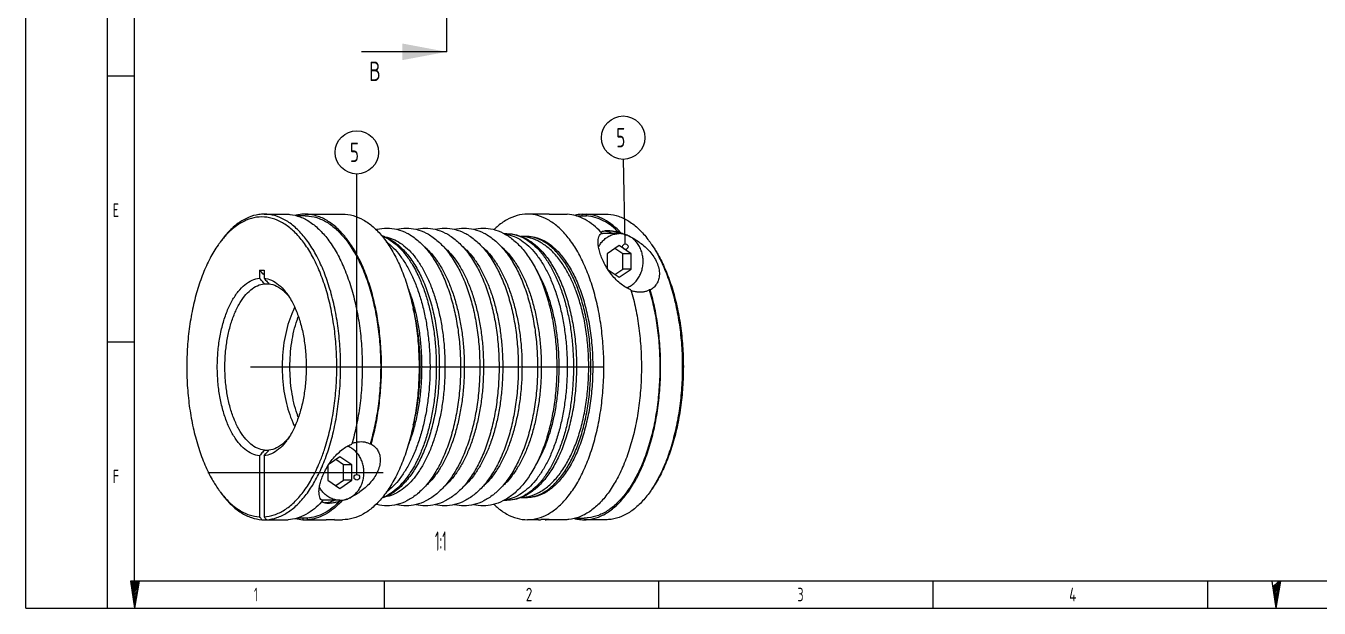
# Model space of a CAD drawing. Header units: millimetres. Extents: x -3388 to 4307, y 243 to 4457.
# Drawn here: x -3174.2 to -3057.9, y 572.1 to 624.5 of the extents above; entities that cross this region are included whole.
import ezdxf

# ---------------------------------------------------------------- set-up
doc = ezdxf.new("R2010")
doc.units = ezdxf.units.MM
doc.linetypes.add('CENTER', pattern=[50.8, 31.75, -6.35, 6.35, -6.35])
doc.layers.add('DEFAULT_1', color=7, linetype='CENTER')
doc.styles.get("Standard").update_dxf_attribs({"font": 'geniso.shx'})

msp = doc.modelspace()

# ---------------------------------------------------------------- linework, layer by layer
at = {"color": 7, "linetype": 'Continuous'}
for p, q in [((-3174.21132, 572.09698), (-3174.21132, 720.59698)), ((-3166.87823, 572.09756), (-3166.87823, 717.2928)), ((-3136.34365, 622.16555), (-3144.0188, 622.16555)), ((-3166.87823, 620.0071), (-3164.43386, 620.0071)), ((-3152.76996, 607.55321), (-3150.8214, 607.55321)), ((-3149.08935, 607.40321), (-3149.92032, 607.40321)), ((-3149.08935, 607.55321), (-3147.4006, 607.55321)), ((-3147.40158, 607.55307), (-3147.1506, 607.54412)), ((-3147.1506, 607.54412), (-3146.45778, 607.54412)), ((-3146.45778, 607.55321), (-3145.71185, 607.55321)), ((-3128.08823, 607.55321), (-3129.08416, 607.55321)), ((-3127.14541, 607.54412), (-3127.83823, 607.54412)), ((-3127.19541, 607.54739), (-3127.59541, 607.54739)), ((-3127.14541, 607.54739), (-3125.50666, 607.54739)), ((-3124.68173, 607.39733), (-3123.77461, 607.39733)), ((-3124.17461, 607.39733), (-3124.17461, 607.54739)), ((-3124.17461, 607.54739), (-3121.82606, 607.54739)), ((-3123.77461, 607.39733), (-3123.77461, 607.54739)), ((-3131.19335, 605.80321), (-3130.94612, 605.80321)), ((-3120.84064, 605.80321), (-3122.34064, 605.80321)), ((-3120.67397, 605.86495), (-3120.83318, 605.86495)), ((-3120.84064, 604.72821), (-3121.92317, 603.98741)), ((-3121.92317, 603.98741), (-3121.92317, 602.70873)), ((-3120.50811, 603.98741), (-3121.21564, 604.47159)), ((-3119.75811, 603.98741), (-3120.84064, 604.72821)), ((-3119.75811, 603.98741), (-3120.50811, 603.98741)), ((-3120.50811, 602.61901), (-3120.50811, 603.98741)), ((-3119.75811, 602.61901), (-3119.75811, 603.98741)), ((-3153.18646, 602.50189), (-3153.18646, 601.7932)), ((-3153.18646, 602.50189), (-3152.78646, 602.50189)), ((-3152.78646, 602.50189), (-3152.78646, 601.7932)), ((-3121.82079, 602.54895), (-3120.84064, 601.87821)), ((-3121.21564, 602.13483), (-3120.50811, 602.61901)), ((-3120.84064, 601.87821), (-3119.75811, 602.61901)), ((-3119.75811, 602.61901), (-3120.50811, 602.61901)), ((-3152.75345, 601.29254), (-3152.35345, 601.29254)), ((-3118.03906, 600.74147), (-3118.1261, 600.74147)), ((-3166.87823, 596.05233), (-3164.43386, 596.05233)), ((-3143.1538, 586.86495), (-3143.24084, 586.86495)), ((-3153.18646, 585.81322), (-3153.18646, 580.30914)), ((-3152.78646, 585.81322), (-3152.78646, 580.30914)), ((-3152.75345, 586.31388), (-3152.35345, 586.31388)), ((-3145.95538, 585.72821), (-3146.93141, 585.06028)), ((-3145.62284, 584.98741), (-3146.33038, 585.47159)), ((-3144.87284, 584.98741), (-3145.95538, 585.72821)), ((-3147.03791, 584.90163), (-3147.03791, 583.61901)), ((-3144.87284, 584.98741), (-3145.62284, 584.98741)), ((-3145.62284, 583.61901), (-3145.62284, 584.98741)), ((-3144.87284, 583.61901), (-3144.87284, 584.98741)), ((-3147.03791, 583.61901), (-3145.95538, 582.87821)), ((-3146.33038, 583.13483), (-3145.62284, 583.61901)), ((-3145.95538, 582.87821), (-3144.87284, 583.61901)), ((-3144.87284, 583.61901), (-3145.62284, 583.61901)), ((-3145.95538, 581.80321), (-3147.45538, 581.80321)), ((-3131.19451, 581.80321), (-3130.94612, 581.80321)), ((-3145.78871, 581.74147), (-3145.94791, 581.74147)), ((-3152.96996, 580.05903), (-3150.6214, 580.05903)), ((-3148.88935, 580.20909), (-3149.79647, 580.20909)), ((-3149.28935, 580.20909), (-3149.28935, 580.05903)), ((-3149.28935, 580.05903), (-3147.2006, 580.05903)), ((-3148.88935, 580.20909), (-3148.88935, 580.05903)), ((-3147.1506, 580.0623), (-3146.45778, 580.0623)), ((-3146.45778, 580.05321), (-3145.71185, 580.05321)), ((-3128.08823, 580.05321), (-3129.08416, 580.05321)), ((-3127.14541, 580.0623), (-3127.83823, 580.0623)), ((-3127.39639, 580.05335), (-3127.14541, 580.0623)), ((-3125.70666, 580.05321), (-3127.14541, 580.05321)), ((-3124.80554, 580.20321), (-3123.97461, 580.20321)), ((-3122.02606, 580.05321), (-3123.97461, 580.05321)), ((-3164.78513, 574.53156), (-3164.42409, 572.09698)), ((-3164.00938, 574.53156), (-3164.78513, 574.53156)), ((-3164.00938, 574.53156), (-3164.42409, 572.09698)), ((-3141.94571, 572.09756), (-3141.94571, 574.54192)), ((-3117.25763, 572.09756), (-3117.25763, 574.54192)), ((-3092.56955, 572.09756), (-3092.56955, 574.54192)), ((-3067.88147, 572.09756), (-3067.88147, 574.54192)), ((-3062.12181, 574.53156), (-3061.76078, 572.09698)), ((-3061.34607, 574.53156), (-3061.76078, 572.09698)), ((-3174.21132, 572.09756), (-2968.88471, 572.09756)), ((-3174.21132, 572.09698), (-2964.21132, 572.09698))]:
    msp.add_line(p, q, dxfattribs=at)
at = {"color": 2, "linetype": 'Continuous'}
for p, q in [((-3164.43386, 574.54192), (-3164.43386, 714.84844)), ((-3120.28485, 604.87832), (-3120.43115, 612.48994)), ((-3144.43144, 584.12326), (-3144.43148, 611.1688)), ((-3164.7011, 574.53202), (-3164.77438, 574.45873)), ((-3164.56289, 574.53202), (-3164.75648, 574.33843)), ((-3164.42456, 574.53202), (-3164.73857, 574.218)), ((-3164.28634, 574.5319), (-3164.72067, 574.09757)), ((-3164.14813, 574.5319), (-3164.70277, 573.97726)), ((-3164.00938, 574.53156), (-3164.68498, 573.85683)), ((-3164.03773, 574.366), (-3164.66708, 573.73653)), ((-3164.06613, 574.19914), (-3164.6493, 573.61598)), ((-3164.09454, 574.03264), (-3164.63139, 573.49567)), ((-3164.12295, 573.86602), (-3164.61361, 573.37524)), ((-3164.15111, 573.69941), (-3164.59571, 573.25493)), ((-3164.43386, 574.54192), (-2971.32908, 574.54192)), ((-3061.48481, 574.53202), (-3062.03959, 573.97726)), ((-3061.34607, 574.53156), (-3062.02179, 573.85683)), ((-3061.37443, 574.366), (-3062.0039, 573.73653)), ((-3061.40283, 574.19938), (-3061.9861, 573.6161)), ((-3061.43114, 574.03276), (-3061.96811, 573.49579)), ((-3061.45954, 573.86602), (-3061.95032, 573.37524)), ((-3061.48794, 573.69941), (-3061.93252, 573.25481)), ((-3164.17952, 573.53291), (-3164.5778, 573.13462)), ((-3164.20793, 573.36629), (-3164.56002, 573.0142)), ((-3164.23633, 573.19955), (-3164.54212, 572.89389)), ((-3164.26474, 573.03305), (-3164.52433, 572.77346)), ((-3164.29315, 572.86632), (-3164.50643, 572.65291)), ((-3164.32143, 572.6997), (-3164.48853, 572.5326)), ((-3164.34984, 572.5332), (-3164.47074, 572.41218)), ((-3061.51635, 573.53279), (-3061.91463, 573.13451)), ((-3061.54475, 573.36617), (-3061.89684, 573.01408)), ((-3061.57301, 573.19967), (-3061.87894, 572.89377)), ((-3061.60146, 573.03305), (-3061.86115, 572.77334)), ((-3061.62986, 572.86644), (-3061.84326, 572.65303)), ((-3061.65812, 572.69982), (-3061.82522, 572.53272)), ((-3061.68652, 572.5332), (-3061.80742, 572.4123)), ((-3164.37813, 572.36658), (-3164.45272, 572.29187)), ((-3164.40653, 572.19985), (-3164.43494, 572.17144)), ((-3061.71493, 572.36646), (-3061.78953, 572.29187)), ((-3061.74333, 572.19985), (-3061.77173, 572.17144))]:
    msp.add_line(p, q, dxfattribs=at)
for centre, radius in [((-3120.46863, 614.43987), 1.95029), ((-3144.43148, 613.11909), 1.95029), ((-3120.28005, 604.62836), 0.25), ((-3144.43144, 583.87326), 0.25)]:
    msp.add_circle(centre, radius, dxfattribs=at)
at = {"color": 7, "linetype": 'Continuous'}
for points, start_tangent, end_tangent in [([(-3152.76996, 607.55297), (-3153.2451, 607.52033), (-3154.18629, 607.25826), (-3155.10043, 606.73913), (-3155.97004, 605.97286), (-3156.73924, 605.03004)], (-1, 0), (-0.577284904, -0.816542797)), ([(-3152.56996, 580.05903), (-3151.62424, 580.24549), (-3150.70042, 580.69098), (-3149.81614, 581.387), (-3148.9883, 582.32024), (-3148.23271, 583.47287), (-3147.56381, 584.82287), (-3146.99438, 586.34444), (-3146.5353, 588.00851), (-3146.19533, 589.7833), (-3145.98098, 591.63488), (-3145.89634, 593.52789), (-3145.94302, 595.42615), (-3146.12013, 597.29341), (-3146.42429, 599.09398), (-3146.84968, 600.79347), (-3147.38819, 602.35941), (-3148.02951, 603.76188), (-3148.7614, 604.97408), (-3149.56988, 605.97286), (-3150.43949, 606.73913), (-3151.35363, 607.25826), (-3152.29482, 607.52033), (-3152.76996, 607.55297)], (0.998310297, 0.058108101), (-1, 0)), ([(-3150.82124, 607.55301), (-3150.464, 607.53462), (-3149.53295, 607.30958), (-3148.62588, 606.83322), (-3147.75966, 606.1144), (-3146.95041, 605.1665), (-3146.2132, 604.00715), (-3145.56173, 602.65793), (-3145.00814, 601.14394), (-3144.56271, 599.49336), (-3144.23375, 597.73689), (-3144.02737, 595.90723), (-3143.94741, 594.03842), (-3143.99535, 592.16535), (-3144.17029, 590.32276), (-3144.46898, 588.54494), (-3144.88585, 586.86495)], (0.999999938, 0.000351261), (-0.280501237, -0.959853664)), ([(-3149.08919, 607.55301), (-3149.67024, 607.50404), (-3149.97033, 607.43979)], (-0.999999938, -0.000352877), (-0.968101479, -0.250558428)), ([(-3145.52661, 605.56298), (-3146.02807, 606.11486), (-3146.89433, 606.83356), (-3147.80144, 607.30979), (-3148.73252, 607.53468), (-3149.08919, 607.55301)], (-0.636405874, 0.77135437), (-0.999999938, -0.000352877)), ([(-3149.08918, 607.40301), (-3148.74215, 607.38547), (-3147.81787, 607.16335), (-3146.91742, 606.69083), (-3146.05768, 605.97678), (-3145.61195, 605.49052)], (0.999999929, 0.000376515), (0.64326944, -0.765639881)), ([(-3146.77442, 607.55255), (-3146.70778, 607.55321)], (0.99980366, 0.019815177), (1, 0)), ([(-3146.70778, 607.55321), (-3146.58276, 607.55094), (-3146.45778, 607.54412)], (1, 0), (0.997362343, -0.072583448)), ([(-3145.71185, 607.55321), (-3144.77573, 607.42515), (-3143.85705, 607.04335), (-3142.97292, 606.41493), (-3142.1398, 605.55159), (-3141.37322, 604.4694), (-3140.68746, 603.18854), (-3140.09528, 601.73284), (-3139.60773, 600.12943), (-3139.23387, 598.40818), (-3138.98069, 596.60114), (-3138.85289, 594.74197), (-3138.85286, 592.86531), (-3138.9806, 591.00612), (-3139.23373, 589.19903), (-3139.60754, 587.47769), (-3140.09507, 585.87418), (-3140.68723, 584.41838), (-3141.37299, 583.13739), (-3142.13959, 582.05509), (-3142.97274, 581.19165), (-3143.85692, 580.56314), (-3144.77566, 580.18129), (-3145.71185, 580.05321)], (1, 0), (-1, 0)), ([(-3129.08416, 607.55321), (-3130.02031, 607.42514), (-3130.93902, 607.04332), (-3131.82317, 606.41486), (-3132.08765, 606.17175)], (-1, 0), (-0.717412078, -0.696649058)), ([(-3129.08416, 580.05321), (-3128.14805, 580.18127), (-3127.22937, 580.56307), (-3126.34523, 581.19149), (-3125.51212, 582.05483), (-3124.74554, 583.13701), (-3124.05977, 584.41788), (-3123.46759, 585.87358), (-3122.98004, 587.47699), (-3122.60619, 589.19824), (-3122.353, 591.00528), (-3122.22521, 592.86445), (-3122.22518, 594.7411), (-3122.35292, 596.6003), (-3122.60605, 598.40739), (-3122.97986, 600.12873), (-3123.46738, 601.73224), (-3124.05954, 603.18804), (-3124.7453, 604.46903), (-3125.5119, 605.55133), (-3126.34505, 606.41477), (-3127.22923, 607.04328), (-3128.14797, 607.42513), (-3129.08416, 607.55321)], (1, 0), (-1, 0)), ([(-3127.83823, 607.54412), (-3127.96321, 607.55094), (-3128.08823, 607.55321)], (-0.997362343, 0.072583448), (-1, 0)), ([(-3127.59541, 607.54739), (-3127.61229, 607.54637)], (-0.998310297, -0.0581081), (-0.998006153, -0.063116709)), ([(-3127.14541, 607.54412), (-3127.17041, 607.54584), (-3127.19541, 607.54739)], (-0.997362343, 0.072583448), (-0.998310297, 0.058108101)), ([(-3122.48456, 605.9496), (-3123.13848, 606.55782), (-3123.90682, 607.07365), (-3124.70045, 607.40514), (-3125.50666, 607.54739)], (-0.685802497, 0.727787699), (-0.998310297, 0.058108101)), ([(-3124.17461, 607.54739), (-3124.8429, 607.44304)], (-0.998310297, -0.058108101), (-0.969197521, -0.246284724)), ([(-3120.67397, 605.86495), (-3121.40643, 606.55782), (-3122.17477, 607.07365), (-3122.9684, 607.40514), (-3123.77461, 607.54739)], (-0.674489349, 0.738284578), (-0.998310297, 0.058108101)), ([(-3120.83318, 605.86495), (-3121.53102, 606.49476), (-3122.25997, 606.96376), (-3123.01116, 607.26601), (-3123.77461, 607.39733)], (-0.692490685, 0.721426817), (-0.998272883, 0.05874735)), ([(-3121.82606, 607.54739), (-3120.88034, 607.36093), (-3119.95652, 606.91544), (-3119.07224, 606.21942), (-3118.2444, 605.28618), (-3118.05675, 605.03005)], (0.998310297, -0.058108101), (0.57746077, -0.816418434)), ([(-3153.45287, 607.27094), (-3154.37678, 607.01374), (-3155.27414, 606.50424), (-3156.12782, 605.75217), (-3156.73704, 605.02748)], (-0.990574244, -0.136976883), (-0.598940304, -0.800793677)), ([(-3147.49016, 585.9665), (-3147.31457, 586.48416), (-3146.86421, 588.11796), (-3146.53078, 589.86033), (-3146.32063, 591.67801), (-3146.23778, 593.53629), (-3146.28383, 595.3997), (-3146.45789, 597.23264), (-3146.75665, 599.00011), (-3147.17442, 600.66836), (-3147.70319, 602.20548), (-3148.33287, 603.58208), (-3149.05142, 604.77188), (-3149.84511, 605.75217), (-3150.69879, 606.50424), (-3151.59615, 607.01374), (-3152.52006, 607.27094), (-3153.45287, 607.27094)], (0.3357185, 0.941962361), (-0.990574244, -0.136976883)), ([(-3142.72628, 606.16713), (-3142.62103, 606.19447), (-3141.72813, 606.30321)], (0.964270289, 0.264920385), (1, 0)), ([(-3141.72813, 606.30321), (-3140.83337, 606.19401), (-3139.93702, 605.85765), (-3139.52099, 605.61798)], (1, 0), (0.84065211, -0.541575507)), ([(-3140.86372, 606.20056), (-3139.99608, 606.30321)], (0.972919798, 0.231142956), (1, 0)), ([(-3139.99608, 606.30321), (-3139.10132, 606.19401), (-3138.20497, 605.85765), (-3137.78894, 605.61798)], (1, 0), (0.84065211, -0.541575507)), ([(-3139.13167, 606.20056), (-3138.26403, 606.30321)], (0.972919798, 0.231142956), (1, 0)), ([(-3138.26403, 606.30321), (-3137.36927, 606.19401), (-3136.47292, 605.85765), (-3136.05689, 605.61798)], (1, 0), (0.84065211, -0.541575507)), ([(-3137.39962, 606.20056), (-3136.53198, 606.30321)], (0.972919798, 0.231142956), (1, 0)), ([(-3136.53198, 606.30321), (-3135.63721, 606.19401), (-3134.74087, 605.85765), (-3134.32484, 605.61798)], (1, 0), (0.84065211, -0.541575507)), ([(-3135.66757, 606.20056), (-3134.79993, 606.30321)], (0.972919798, 0.231142956), (1, 0)), ([(-3134.79993, 606.30321), (-3133.90516, 606.19401), (-3133.00881, 605.85765), (-3132.59279, 605.61798)], (1, 0), (0.84065211, -0.541575507)), ([(-3133.93552, 606.20056), (-3133.06788, 606.30321)], (0.972919798, 0.231142956), (1, 0)), ([(-3133.06788, 606.30321), (-3132.17311, 606.19401), (-3131.27676, 605.85765), (-3130.40646, 605.28965), (-3129.58469, 604.49444), (-3128.83234, 603.48716), (-3128.16872, 602.29642), (-3127.60598, 600.95475), (-3127.14902, 599.48683), (-3126.80279, 597.92025), (-3126.57105, 596.28352), (-3126.45611, 594.60384), (-3126.4593, 592.91132), (-3126.58045, 591.23448), (-3126.81786, 589.60346), (-3127.16883, 588.04527), (-3127.62926, 586.58786), (-3128.19359, 585.25884), (-3128.85645, 584.08198), (-3129.60535, 583.08843), (-3130.42099, 582.30512), (-3131.28437, 581.7449), (-3132.17499, 581.41195), (-3133.06788, 581.30321)], (1, 0), (-1, 0)), ([(-3145.61195, 605.49052), (-3145.25475, 605.03457), (-3144.5237, 603.88186), (-3143.87821, 602.54026), (-3143.33039, 601.03491), (-3142.89051, 599.39403), (-3142.5668, 597.64836), (-3142.36533, 595.83063), (-3142.28989, 593.9749), (-3142.34188, 592.11604), (-3142.52031, 590.28881), (-3142.82185, 588.52744), (-3143.24084, 586.86495)], (0.64326944, -0.765639881), (-0.284340315, -0.958723414)), ([(-3143.1538, 586.86495), (-3142.73689, 588.54511), (-3142.4382, 590.32311), (-3142.26327, 592.16588), (-3142.21536, 594.03911), (-3142.29537, 595.90796), (-3142.50181, 597.73764), (-3142.83083, 599.4941), (-3143.27632, 601.14467), (-3143.82997, 602.65862), (-3144.4815, 604.00778), (-3145.21877, 605.16705), (-3145.52661, 605.56298)], (0.280501237, 0.959853664), (-0.636405874, 0.77135437)), ([(-3142.18214, 605.62261), (-3141.51335, 605.33046), (-3140.6601, 604.73318), (-3139.85945, 603.90127), (-3139.1346, 602.85605), (-3138.5026, 601.6271), (-3137.97397, 600.24446), (-3137.55584, 598.73739), (-3137.2535, 597.13463), (-3137.07141, 595.46856), (-3137.012, 593.77085), (-3137.07606, 592.07426), (-3137.2625, 590.41159), (-3137.5686, 588.81426), (-3137.98955, 587.31462), (-3138.51968, 585.94099), (-3139.1516, 584.72194), (-3139.87426, 583.68698), (-3140.67078, 582.86405), (-3141.51906, 582.27284), (-3142.18227, 581.98376)], (0.949534287, -0.313663256), (-0.949546663, -0.313625789)), ([(-3142.15027, 605.58586), (-3141.90329, 605.47975), (-3141.23486, 605.07952), (-3140.59419, 604.5268), (-3139.98993, 603.82906), (-3139.43025, 602.99574), (-3139.08813, 602.37522)], (0.932944367, -0.360020567), (0.454556067, -0.890718127)), ([(-3141.93737, 605.52006), (-3141.69561, 605.47376), (-3141.02279, 605.23649), (-3140.36829, 604.8446), (-3139.74096, 604.30339), (-3139.14929, 603.62019), (-3138.60128, 602.80423), (-3138.10433, 601.86655), (-3137.66518, 600.81982), (-3137.28975, 599.67821), (-3136.98313, 598.45715), (-3136.74947, 597.17315), (-3136.59191, 595.84358), (-3136.51259, 594.48641), (-3136.51259, 593.12001), (-3136.59191, 591.76284), (-3136.74947, 590.43327), (-3136.98313, 589.14927), (-3137.28975, 587.92821), (-3137.66518, 586.7866), (-3138.10433, 585.73987), (-3138.60128, 584.80219), (-3139.14929, 583.98623), (-3139.74096, 583.30303), (-3140.36829, 582.76182), (-3141.02279, 582.36993), (-3141.69561, 582.13266), (-3141.93621, 582.08653)], (0.988928489, -0.148392871), (-0.988871338, -0.148773239)), ([(-3141.81023, 605.08856), (-3141.79778, 605.07952), (-3141.1571, 604.5268), (-3140.55284, 603.82906), (-3139.99317, 602.99574), (-3139.48566, 602.03811), (-3139.03716, 600.96911), (-3138.65374, 599.80321), (-3138.3406, 598.55617), (-3138.10196, 597.24485), (-3137.94105, 595.88699), (-3137.86005, 594.50095), (-3137.86005, 593.10547), (-3137.94105, 591.71943), (-3138.10196, 590.36157), (-3138.3406, 589.05025), (-3138.65374, 587.80321), (-3139.03716, 586.63731), (-3139.48566, 585.56831), (-3139.99317, 584.61068), (-3140.55284, 583.77736), (-3141.1571, 583.07962), (-3141.79778, 582.5269), (-3141.81023, 582.51786)], (0.810456123, -0.585799345), (-0.810455649, -0.585800001)), ([(-3139.52099, 605.61798), (-3139.06671, 605.28965), (-3138.24495, 604.49444), (-3137.4926, 603.48716), (-3137.13121, 602.88116)], (0.84065211, -0.541575507), (0.483863956, -0.875143229)), ([(-3137.78894, 605.61798), (-3137.33466, 605.28965), (-3136.5129, 604.49444), (-3135.76055, 603.48716), (-3135.39916, 602.88116)], (0.84065211, -0.541575507), (0.483863956, -0.875143229)), ([(-3136.05689, 605.61798), (-3135.60261, 605.28965), (-3134.78085, 604.49444), (-3134.02849, 603.48716), (-3133.66711, 602.88116)], (0.84065211, -0.541575507), (0.483863956, -0.875143229)), ([(-3134.32484, 605.61798), (-3133.87056, 605.28965), (-3133.0488, 604.49444), (-3132.29644, 603.48716), (-3131.93506, 602.88116)], (0.84065211, -0.541575507), (0.483863956, -0.875143229)), ([(-3132.59279, 605.61798), (-3132.13851, 605.28965), (-3132.03421, 605.20379)], (0.84065211, -0.541575507), (0.764607653, -0.644496033)), ([(-3132.03421, 605.20379), (-3131.31675, 604.49444), (-3130.56439, 603.48716), (-3129.90077, 602.29642), (-3129.33803, 600.95475), (-3128.88107, 599.48683), (-3128.53484, 597.92025), (-3128.3031, 596.28352), (-3128.18816, 594.60384), (-3128.19135, 592.91132), (-3128.3125, 591.23448), (-3128.54991, 589.60346), (-3128.90088, 588.04527), (-3129.36131, 586.58786), (-3129.92564, 585.25884), (-3130.5885, 584.08198), (-3131.3374, 583.08843), (-3132.03403, 582.40278)], (0.764607653, -0.644496033), (-0.764576208, -0.644533337)), ([(-3131.12222, 605.77813), (-3130.95129, 605.75119)], (0.991761731, -0.128096328), (0.98309682, -0.183086435)), ([(-3130.95129, 605.75119), (-3130.81248, 605.72207), (-3130.12534, 605.47975), (-3129.45691, 605.07952), (-3128.81624, 604.5268), (-3128.21198, 603.82906), (-3127.65231, 602.99574), (-3127.14479, 602.03811), (-3126.6963, 600.96911), (-3126.31288, 599.80321), (-3125.99974, 598.55617), (-3125.7611, 597.24485), (-3125.60019, 595.88699), (-3125.51919, 594.50095), (-3125.51919, 593.10547), (-3125.60019, 591.71943), (-3125.7611, 590.36157), (-3125.99974, 589.05025), (-3126.31288, 587.80321), (-3126.6963, 586.63731), (-3127.14479, 585.56831), (-3127.65231, 584.61068), (-3128.21198, 583.77736), (-3128.81624, 583.07962), (-3129.45691, 582.5269), (-3130.12534, 582.12667), (-3130.81248, 581.88435), (-3130.95129, 581.85523)], (0.98309682, -0.183086436), (-0.98309682, -0.183086436)), ([(-3130.94612, 605.80321), (-3130.05781, 605.68686), (-3129.17249, 605.33046), (-3128.31924, 604.73318), (-3127.51859, 603.90127), (-3126.79373, 602.85605), (-3126.16174, 601.6271), (-3125.63311, 600.24446), (-3125.21498, 598.73739), (-3124.91264, 597.13463), (-3124.73055, 595.46856), (-3124.67114, 593.77085), (-3124.7352, 592.07426), (-3124.92164, 590.41159), (-3125.22774, 588.81426), (-3125.64869, 587.31462), (-3126.17882, 585.94099), (-3126.81074, 584.72194), (-3127.5334, 583.68698), (-3128.32992, 582.86405), (-3129.1782, 582.27284), (-3130.05928, 581.91917), (-3130.94612, 581.80321)], (1, 0), (-1, 0)), ([(-3130.94612, 605.80321), (-3130.24956, 605.72207), (-3129.56242, 605.47975), (-3128.894, 605.07952), (-3128.25332, 604.5268), (-3127.64906, 603.82906), (-3127.08939, 602.99574), (-3126.58188, 602.03811), (-3126.13338, 600.96911), (-3125.74997, 599.80321), (-3125.43682, 598.55617), (-3125.19818, 597.24485), (-3125.03727, 595.88699), (-3124.95627, 594.50095), (-3124.95627, 593.10547), (-3125.03727, 591.71943), (-3125.19818, 590.36157), (-3125.43682, 589.05025), (-3125.74997, 587.80321), (-3126.13338, 586.63731), (-3126.58188, 585.56831), (-3127.08939, 584.61068), (-3127.64906, 583.77736), (-3128.25332, 583.07962), (-3128.894, 582.5269), (-3129.56242, 582.12667), (-3130.24956, 581.88435), (-3130.94612, 581.80321)], (1, 0), (-1, 0)), ([(-3129.26075, 605.50828), (-3129.66007, 605.54946)], (-0.98738838, 0.158316728), (-0.99893483, 0.04614332)), ([(-3129.25737, 605.55321), (-3129.53486, 605.5399)], (-1, 0), (-0.995484965, -0.094919358)), ([(-3125.35316, 602.09835), (-3125.87171, 602.98223), (-3126.56881, 603.89501), (-3127.33385, 604.62178), (-3128.15826, 605.14925), (-3129.01806, 605.46077), (-3129.26075, 605.50828)], (-0.46304363, 0.886335488), (-0.98738838, 0.158316728)), ([(-3129.0865, 605.54814), (-3129.25737, 605.55321)], (-0.998259213, 0.058979177), (-1, 0)), ([(-3129.0865, 582.05828), (-3128.42127, 582.17281), (-3127.60219, 582.52917), (-3126.81681, 583.11503), (-3126.0811, 583.91848), (-3125.41006, 584.92315), (-3124.81734, 586.1086), (-3124.315, 587.45068), (-3123.91328, 588.92208), (-3123.62035, 590.49285), (-3123.44217, 592.13101), (-3123.38237, 593.80321), (-3123.44217, 595.47541), (-3123.62035, 597.11357), (-3123.91328, 598.68434), (-3124.315, 600.15574), (-3124.81734, 601.49782), (-3125.41006, 602.68327), (-3126.0811, 603.68794), (-3126.81681, 604.49139), (-3127.60219, 605.07725), (-3128.42127, 605.43361), (-3129.0865, 605.54814)], (0.998259213, 0.058979177), (-0.998259213, 0.058979177)), ([(-3129.08416, 605.55321), (-3128.20854, 605.42197), (-3127.35248, 605.03119), (-3126.5351, 604.38959), (-3125.77466, 603.51151), (-3125.08815, 602.41657), (-3124.4909, 601.12921), (-3123.99626, 599.67821), (-3123.61528, 598.09597), (-3123.35646, 596.41783), (-3123.22559, 594.68129), (-3123.22559, 592.92513), (-3123.35646, 591.18859), (-3123.61528, 589.51045), (-3123.99626, 587.92821), (-3124.4909, 586.4772), (-3125.08815, 585.18985), (-3125.77466, 584.0949), (-3126.5351, 583.21683), (-3127.35248, 582.57523), (-3128.20854, 582.18445), (-3129.08416, 582.05321)], (1, 0), (-1, 0)), ([(-3121.88517, 602.64072), (-3122.17977, 603.15702), (-3122.41147, 603.66693), (-3122.57836, 604.1491), (-3122.68113, 604.58527), (-3122.72321, 604.96233), (-3122.71082, 605.27329), (-3122.65156, 605.52146), (-3122.55015, 605.71593), (-3122.40602, 605.86495)], (-0.535739269, 0.844383465), (0.793739681, 0.608257608)), ([(-3122.68729, 604.60827), (-3122.49917, 604.91018), (-3122.23232, 605.21832), (-3121.92317, 605.46827), (-3121.58113, 605.65244), (-3121.2166, 605.76523), (-3120.84064, 605.80321)], (0.468333066, 0.883552001), (1, 0)), ([(-3122.40602, 605.86495), (-3122.48456, 605.9496)], (-0.674489349, 0.738284578), (-0.685802497, 0.727787699)), ([(-3122.47994, 605.79801), (-3122.34064, 605.80321)], (0.997230051, 0.074378925), (1, 0)), ([(-3122.42996, 605.94933), (-3122.45165, 605.93841)], (-0.900080027, -0.43572462), (-0.886110319, -0.463474382)), ([(-3121.88693, 606.05321), (-3122.08311, 606.04281), (-3122.26845, 606.00857), (-3122.42996, 605.94933)], (-1, 0), (-0.900080027, -0.43572462)), ([(-3122.14993, 606.04433), (-3121.89239, 606.00405)], (0.995703947, -0.09259401), (0.976450917, -0.215739674)), ([(-3121.89239, 606.00405), (-3121.84548, 605.99312), (-3121.37197, 605.81546), (-3121.35248, 605.80532)], (0.976450917, -0.215739674), (0.884795319, -0.465979874)), ([(-3120.83318, 605.86495), (-3120.98532, 605.91028), (-3121.13843, 605.95062), (-3121.29214, 605.98542), (-3121.44584, 606.01399), (-3121.59785, 606.03539), (-3121.74586, 606.0487), (-3121.88693, 606.05321)], (-0.953902, 0.300118267), (-1, 0)), ([(-3120.16297, 600.92883), (-3120.10014, 600.95398), (-3119.75811, 601.13815), (-3119.44896, 601.3881), (-3119.1821, 601.69624), (-3118.96564, 602.05321), (-3118.80615, 602.44816), (-3118.70847, 602.86909), (-3118.67558, 603.30321), (-3118.70847, 603.73733), (-3118.80615, 604.15826), (-3118.96564, 604.55321), (-3119.1821, 604.91018), (-3119.44896, 605.21832), (-3119.75811, 605.46827), (-3120.10014, 605.65244), (-3120.46468, 605.76523), (-3120.84064, 605.80321)], (0.93463272, 0.355614507), (-1, 0)), ([(-3120.67397, 605.86495), (-3120.27056, 605.71837), (-3120.17641, 605.67913)], (0.952625087, -0.304147075), (0.919733247, -0.392543952)), ([(-3119.97244, 605.5876), (-3119.85542, 605.53099), (-3119.41625, 605.2906), (-3118.96079, 604.98893), (-3118.50658, 604.62101), (-3118.08337, 604.19229), (-3117.72045, 603.7142), (-3117.44373, 603.20462), (-3117.2685, 602.67007), (-3117.2154, 602.14108), (-3117.28836, 601.66175), (-3117.46652, 601.26614), (-3117.72423, 600.95958), (-3118.03906, 600.74147)], (0.904716165, -0.42601486), (-0.887532339, -0.460745425)), ([(-3156.88369, 604.82577), (-3156.92151, 604.77188), (-3157.64006, 603.58208), (-3158.26974, 602.20548), (-3158.79851, 600.66836), (-3159.21628, 599.00011), (-3159.51504, 597.23264), (-3159.6891, 595.3997), (-3159.73515, 593.53629), (-3159.6523, 591.67801), (-3159.44215, 589.86033), (-3159.10872, 588.11796), (-3158.65836, 586.48416), (-3158.09968, 584.99015), (-3157.44335, 583.66443), (-3156.88339, 582.78019)], (-0.577270279, -0.816553137), (0.577492452, -0.816396024)), ([(-3156.73704, 605.02748), (-3156.88369, 604.82577)], (-0.598940304, -0.800793677), (-0.577270279, -0.816553137)), ([(-3138.35438, 604.62285), (-3138.00891, 604.30339), (-3137.41724, 603.62019), (-3136.86923, 602.80423), (-3136.37228, 601.86655), (-3135.93313, 600.81982), (-3135.5577, 599.67821), (-3135.25108, 598.45715), (-3135.01741, 597.17315), (-3134.85986, 595.84358), (-3134.78054, 594.48641), (-3134.78054, 593.12001), (-3134.85986, 591.76284), (-3135.01741, 590.43327), (-3135.25108, 589.14927), (-3135.5577, 587.92821), (-3135.93313, 586.7866), (-3136.37228, 585.73987), (-3136.86923, 584.80219), (-3137.41724, 583.98623), (-3138.00891, 583.30303), (-3138.32518, 583.0085)], (0.763047003, -0.646342998), (-0.758233402, -0.651983212)), ([(-3136.62233, 604.62285), (-3136.27686, 604.30339), (-3135.68519, 603.62019), (-3135.13717, 602.80423), (-3134.64023, 601.86655), (-3134.20108, 600.81982), (-3133.82565, 599.67821), (-3133.51903, 598.45715), (-3133.28536, 597.17315), (-3133.12781, 595.84358), (-3133.04849, 594.48641), (-3133.04849, 593.12001), (-3133.12781, 591.76284), (-3133.28536, 590.43327), (-3133.51903, 589.14927), (-3133.82565, 587.92821), (-3134.20108, 586.7866), (-3134.64023, 585.73987), (-3135.13717, 584.80219), (-3135.68519, 583.98623), (-3136.27686, 583.30303), (-3136.59313, 583.0085)], (0.763047003, -0.646342998), (-0.758233402, -0.651983212)), ([(-3134.89028, 604.62285), (-3134.54481, 604.30339), (-3133.95314, 603.62019), (-3133.40512, 602.80423), (-3132.90818, 601.86655), (-3132.46903, 600.81982), (-3132.0936, 599.67821), (-3131.78698, 598.45715), (-3131.55331, 597.17315), (-3131.39576, 595.84358), (-3131.31644, 594.48641), (-3131.31644, 593.12001), (-3131.39576, 591.76284), (-3131.55331, 590.43327), (-3131.78698, 589.14927), (-3132.0936, 587.92821), (-3132.46903, 586.7866), (-3132.90818, 585.73987), (-3133.40512, 584.80219), (-3133.95314, 583.98623), (-3134.54481, 583.30303), (-3134.86108, 583.0085)], (0.763047003, -0.646342998), (-0.758233402, -0.651983212)), ([(-3133.15823, 604.62285), (-3132.81276, 604.30339), (-3132.22109, 603.62019), (-3131.67307, 602.80423), (-3131.17613, 601.86655), (-3130.73698, 600.81982), (-3130.36155, 599.67821), (-3130.05493, 598.45715), (-3129.82126, 597.17315), (-3129.66371, 595.84358), (-3129.58439, 594.48641), (-3129.58439, 593.12001), (-3129.66371, 591.76284), (-3129.82126, 590.43327), (-3130.05493, 589.14927), (-3130.36155, 587.92821), (-3130.73698, 586.7866), (-3131.17613, 585.73987), (-3131.67307, 584.80219), (-3132.22109, 583.98623), (-3132.81276, 583.30303), (-3133.12903, 583.0085)], (0.763047003, -0.646342998), (-0.758233402, -0.651983212)), ([(-3131.42618, 604.62285), (-3131.0807, 604.30339), (-3130.48903, 603.62019), (-3129.94102, 602.80423), (-3129.44408, 601.86655), (-3129.00493, 600.81982), (-3128.6295, 599.67821), (-3128.32288, 598.45715), (-3128.08921, 597.17315), (-3127.93165, 595.84358), (-3127.85234, 594.48641), (-3127.85234, 593.12001), (-3127.93165, 591.76284), (-3128.08921, 590.43327), (-3128.32288, 589.14927), (-3128.6295, 587.92821), (-3129.00493, 586.7866), (-3129.44408, 585.73987), (-3129.94102, 584.80219), (-3130.48903, 583.98623), (-3131.0807, 583.30303), (-3131.39698, 583.0085)], (0.763047003, -0.646342998), (-0.758233402, -0.651983212)), ([(-3118.05675, 605.03005), (-3117.9154, 604.82476)], (0.57746077, -0.816418434), (0.556844366, -0.83061685)), ([(-3117.9154, 604.82476), (-3117.48881, 604.13355), (-3116.81991, 602.78355), (-3116.25048, 601.26198), (-3115.7914, 599.59791), (-3115.45143, 597.82312), (-3115.23708, 595.97154), (-3115.15244, 594.07853), (-3115.19911, 592.18026), (-3115.37623, 590.31301), (-3115.68039, 588.51243), (-3116.10578, 586.81294), (-3116.64428, 585.24701), (-3117.28561, 583.84454), (-3117.91537, 582.78177)], (0.556844366, -0.83061685), (-0.556874709, -0.830596508)), ([(-3117.91263, 604.82623), (-3117.35267, 603.94199), (-3116.69633, 602.61627), (-3116.13766, 601.12225), (-3115.6873, 599.48846), (-3115.35386, 597.74609), (-3115.14371, 595.92841), (-3115.06087, 594.07013), (-3115.10692, 592.20672), (-3115.28098, 590.37378), (-3115.57974, 588.60631), (-3115.9975, 586.93806), (-3116.52628, 585.40094), (-3117.15596, 584.02434), (-3117.87451, 582.83454), (-3117.91233, 582.78065)], (0.577492452, -0.816396024), (-0.577270279, -0.816553137)), ([(-3137.13121, 602.88116), (-3136.82897, 602.29642), (-3136.26623, 600.95475), (-3135.80927, 599.48683), (-3135.46304, 597.92025), (-3135.2313, 596.28352), (-3135.11637, 594.60384), (-3135.11956, 592.91132), (-3135.24071, 591.23448), (-3135.47812, 589.60346), (-3135.82908, 588.04527), (-3136.28952, 586.58786), (-3136.85384, 585.25884), (-3137.1313, 584.72512)], (0.483863956, -0.875143229), (-0.483859896, -0.875145474)), ([(-3135.39916, 602.88116), (-3135.09692, 602.29642), (-3134.53418, 600.95475), (-3134.07722, 599.48683), (-3133.73099, 597.92025), (-3133.49925, 596.28352), (-3133.38431, 594.60384), (-3133.38751, 592.91132), (-3133.50866, 591.23448), (-3133.74607, 589.60346), (-3134.09703, 588.04527), (-3134.55747, 586.58786), (-3135.12179, 585.25884), (-3135.39925, 584.72512)], (0.483863956, -0.875143229), (-0.483859896, -0.875145474)), ([(-3133.66711, 602.88116), (-3133.36487, 602.29642), (-3132.80213, 600.95475), (-3132.34517, 599.48683), (-3131.99894, 597.92025), (-3131.7672, 596.28352), (-3131.65226, 594.60384), (-3131.65546, 592.91132), (-3131.77661, 591.23448), (-3132.01402, 589.60346), (-3132.36498, 588.04527), (-3132.82542, 586.58786), (-3133.38974, 585.25884), (-3133.6672, 584.72512)], (0.483863956, -0.875143229), (-0.483859896, -0.875145474)), ([(-3131.93506, 602.88116), (-3131.63282, 602.29642), (-3131.07008, 600.95475), (-3130.61312, 599.48683), (-3130.26689, 597.92025), (-3130.03515, 596.28352), (-3129.92021, 594.60384), (-3129.92341, 592.91132), (-3130.04455, 591.23448), (-3130.28196, 589.60346), (-3130.63293, 588.04527), (-3131.09336, 586.58786), (-3131.65769, 585.25884), (-3131.93515, 584.72512)], (0.483863956, -0.875143229), (-0.483859896, -0.875145474)), ([(-3153.18646, 585.81322), (-3153.85546, 585.99428), (-3154.49971, 586.39778), (-3155.10085, 587.01222), (-3155.64176, 587.8201), (-3156.10704, 588.79841), (-3156.48343, 589.91928), (-3156.76021, 591.15078), (-3156.9295, 592.45783), (-3156.98646, 593.80321), (-3156.9295, 595.14859), (-3156.76021, 596.45564), (-3156.48343, 597.68714), (-3156.10704, 598.80801), (-3155.64176, 599.78632), (-3155.10085, 600.5942), (-3154.49971, 601.20864), (-3153.85546, 601.61214), (-3153.18646, 601.7932)], (-0.995024845, 0.099627096), (0.995024845, 0.099627096)), ([(-3152.78367, 602.09141), (-3153.18646, 602.50189)], (-0.689176999, 0.724593033), (-0.711483599, 0.702702703)), ([(-3152.75345, 601.29254), (-3152.89704, 601.45857), (-3153.04138, 601.62546), (-3153.18646, 601.7932)], (-0.654120768, 0.756390124), (-0.654185392, 0.756334234)), ([(-3152.78646, 601.7932), (-3152.64138, 601.62546), (-3152.49704, 601.45857), (-3152.35345, 601.29254)], (0.654185392, -0.756334234), (0.654120768, -0.756390124)), ([(-3152.78646, 601.7932), (-3152.11747, 601.61214), (-3151.47322, 601.20864), (-3150.87208, 600.5942), (-3150.67715, 600.33543)], (0.995024845, -0.099627096), (0.57755924, -0.816348776)), ([(-3139.08813, 602.37522), (-3138.92274, 602.03811), (-3138.47424, 600.96911), (-3138.09083, 599.80321), (-3137.77768, 598.55617), (-3137.53904, 597.24485), (-3137.37813, 595.88699), (-3137.29713, 594.50095), (-3137.29713, 593.10547), (-3137.37813, 591.71943), (-3137.53904, 590.36157), (-3137.77768, 589.05025), (-3138.09083, 587.80321), (-3138.47424, 586.63731), (-3138.92274, 585.56831), (-3139.08813, 585.2312)], (0.454556067, -0.890718127), (-0.454556067, -0.890718127)), ([(-3128.35817, 602.66197), (-3128.18897, 602.37366), (-3127.70012, 601.39596), (-3127.27377, 600.30755), (-3126.91611, 599.12429), (-3126.63238, 597.86344), (-3126.42671, 596.54337), (-3126.30209, 595.18335), (-3126.26035, 593.80321), (-3126.30209, 592.42306), (-3126.42671, 591.06305), (-3126.63238, 589.74298), (-3126.91611, 588.48213), (-3127.27377, 587.29887), (-3127.70012, 586.21045), (-3128.18897, 585.23276), (-3128.3432, 584.96905)], (0.521064718, -0.85351717), (-0.518440786, -0.855113531)), ([(-3125.11737, 601.6206), (-3125.2441, 601.88412), (-3125.35316, 602.09835)], (-0.422529507, 0.906349169), (-0.46304363, 0.886335488)), ([(-3123.5845, 594.60682), (-3123.6979, 596.19965), (-3123.92393, 597.75333), (-3124.2605, 599.23928), (-3124.70279, 600.62569), (-3125.11737, 601.6206)], (-0.035386729, 0.999373694), (-0.422529507, 0.906349169)), ([(-3121.87597, 602.62626), (-3121.88517, 602.64072)], (-0.538024509, 0.842929195), (-0.535739269, 0.844383465)), ([(-3119.8433, 600.77129), (-3120.20963, 600.95579), (-3120.65253, 601.25542), (-3121.08837, 601.64016), (-3121.50537, 602.107), (-3121.87597, 602.62626)], (-0.919366843, 0.393401331), (-0.538024509, 0.842929195)), ([(-3152.75345, 586.31388), (-3153.379, 586.48721), (-3153.98113, 586.86801), (-3154.54277, 587.4455), (-3155.04799, 588.20329), (-3155.48247, 589.1199), (-3155.83388, 590.16932), (-3156.09226, 591.3218), (-3156.25028, 592.54466), (-3156.30345, 593.80321), (-3156.25028, 595.06176), (-3156.09226, 596.28461), (-3155.83388, 597.4371), (-3155.48247, 598.48652), (-3155.04799, 599.40313), (-3154.54277, 600.16092), (-3153.98113, 600.73841), (-3153.379, 601.11921), (-3152.75345, 601.29254)], (-0.994343246, 0.106214448), (0.994343246, 0.106214448)), ([(-3152.35345, 601.29254), (-3151.651, 601.08279), (-3150.98093, 600.61193), (-3150.69634, 600.31907)], (0.994343246, -0.106214448), (0.659524267, -0.751683272)), ([(-3139.81432, 600.85122), (-3139.61463, 600.30755), (-3139.25698, 599.12429), (-3138.97324, 597.86344), (-3138.76757, 596.54337), (-3138.64295, 595.18335), (-3138.60121, 593.80321), (-3138.64295, 592.42306), (-3138.76757, 591.06305), (-3138.97324, 589.74298), (-3139.25698, 588.48213), (-3139.61463, 587.29887), (-3139.81434, 586.75515)], (0.363771233, -0.93148832), (-0.363774753, -0.931486945)), ([(-3119.77111, 600.74147), (-3119.35421, 599.06131), (-3119.05551, 597.28331), (-3118.88058, 595.44054), (-3118.83268, 593.56731), (-3118.91269, 591.69846), (-3119.11912, 589.86878), (-3119.44815, 588.11232), (-3119.89363, 586.46175), (-3120.44729, 584.9478), (-3121.09881, 583.59864), (-3121.83608, 582.43937), (-3122.64538, 581.49156), (-3123.51165, 580.77286), (-3124.41876, 580.29663), (-3125.34984, 580.07174), (-3125.7065, 580.05341)], (0.280501237, -0.959853664), (-0.999999938, 0.000352877)), ([(-3123.97445, 580.05341), (-3123.61721, 580.0718), (-3122.68616, 580.29684), (-3121.77909, 580.7732), (-3120.91287, 581.49202), (-3120.10363, 582.43992), (-3119.36641, 583.59927), (-3118.71494, 584.94849), (-3118.16135, 586.46248), (-3117.71593, 588.11306), (-3117.38696, 589.86953), (-3117.18058, 591.69919), (-3117.10062, 593.568), (-3117.14856, 595.44107), (-3117.32351, 597.28366), (-3117.62219, 599.06148), (-3118.03906, 600.74147)], (0.999999938, -0.000351261), (-0.280501237, 0.959853664)), ([(-3118.1261, 600.74147), (-3117.70711, 599.07897), (-3117.40558, 597.31761), (-3117.22714, 595.49037), (-3117.17516, 593.63152), (-3117.2506, 591.77579), (-3117.45206, 589.95806), (-3117.77577, 588.21239), (-3118.21565, 586.57151), (-3118.76347, 585.06616), (-3119.40896, 583.72456), (-3120.14002, 582.57185), (-3120.94294, 581.62964), (-3121.80268, 580.91559), (-3122.70313, 580.44307), (-3123.62741, 580.22095), (-3123.97444, 580.20341)], (0.284340315, -0.958723414), (-0.999999929, 0.000376515)), ([(-3119.77111, 600.74147), (-3119.8433, 600.77129)], (-0.929024997, 0.370016965), (-0.919366843, 0.393401331)), ([(-3119.7646, 600.70606), (-3119.54584, 600.63726), (-3119.237, 600.5742), (-3118.9373, 600.55321)], (0.941068924, -0.338214843), (1, 0)), ([(-3118.9373, 600.55321), (-3118.64973, 600.57418), (-3118.3773, 600.63724), (-3118.1261, 600.74147)], (1, 0), (0.887105838, 0.461566065)), ([(-3150.69634, 600.31907), (-3150.49287, 600.06955)], (0.659524267, -0.751683272), (0.60496193, -0.796254396)), ([(-3150.67715, 600.33543), (-3150.33117, 599.78632), (-3149.86589, 598.80801), (-3149.4895, 597.68714), (-3149.21272, 596.45564), (-3149.04343, 595.14859), (-3148.98646, 593.80321)], (0.57755924, -0.816348776), (0, -1)), ([(-3150.03413, 599.14258), (-3150.29026, 598.58333), (-3150.62984, 597.61607), (-3150.88924, 596.55413), (-3151.062, 595.42388), (-3151.14384, 594.25338), (-3151.13272, 593.07168), (-3151.02892, 591.90814), (-3150.83501, 590.79166), (-3150.55581, 589.74998), (-3150.19826, 588.80896), (-3150.03447, 588.46448)], (-0.452206831, -0.891913102), (0.451970409, -0.892032931)), ([(-3150.45778, 593.80321), (-3150.41628, 594.91591), (-3150.29271, 596.00391), (-3150.08981, 597.0432), (-3149.81207, 598.01076), (-3149.70646, 598.3068)], (0, 1), (0.351446174, 0.93620809)), ([(-3138.73994, 594.60682), (-3138.85334, 596.19965), (-3139.07937, 597.75333), (-3139.37186, 599.07331)], (-0.035386729, 0.999373694), (-0.25202912, 0.967719651)), ([(-3139.35641, 588.59284), (-3139.08086, 589.84503), (-3138.85359, 591.40452), (-3138.73992, 593.00011), (-3138.73994, 594.60682)], (0.248670352, 0.968588177), (-0.035386729, 0.999373694)), ([(-3129.25963, 582.09829), (-3129.09721, 582.12823), (-3128.22892, 582.42282), (-3127.39156, 582.93968), (-3126.61178, 583.66362), (-3125.90105, 584.57999), (-3125.26255, 585.68528), (-3124.71285, 586.95374), (-3124.26502, 588.35048), (-3123.92542, 589.84503), (-3123.69814, 591.40452), (-3123.58448, 593.00011), (-3123.5845, 594.60682)], (0.987349092, 0.158561566), (-0.035386729, 0.999373694)), ([(-3148.98646, 593.80321), (-3149.04343, 592.45783), (-3149.21272, 591.15078), (-3149.4895, 589.91928), (-3149.86589, 588.79841), (-3150.33117, 587.8201), (-3150.67715, 587.27098)], (0, -1), (-0.57755924, -0.816348776)), ([(-3149.70646, 589.29962), (-3149.81207, 589.59566), (-3150.08981, 590.56322), (-3150.29271, 591.60251), (-3150.41628, 592.69051), (-3150.45778, 593.80321)], (-0.351446174, 0.93620809), (0, 1)), ([(-3150.67715, 587.27098), (-3150.87208, 587.01222), (-3151.47322, 586.39778), (-3152.11747, 585.99428), (-3152.78646, 585.81322)], (-0.57755924, -0.816348776), (-0.995024845, -0.099627096)), ([(-3150.69634, 587.28735), (-3150.98093, 586.99449), (-3151.651, 586.52362), (-3152.35345, 586.31388)], (-0.659524267, -0.751683272), (-0.994343246, -0.106214448)), ([(-3150.49287, 587.53687), (-3150.69634, 587.28735)], (-0.60496193, -0.796254396), (-0.659524267, -0.751683272)), ([(-3147.00213, 584.9622), (-3146.64707, 585.46534), (-3146.22466, 585.94467), (-3145.78102, 586.34028), (-3145.33088, 586.64684), (-3144.958, 586.83515)], (0.535153057, 0.844755116), (0.919372771, 0.393387479)), ([(-3145.95538, 581.80321), (-3145.57942, 581.84119), (-3145.21488, 581.95398), (-3144.87284, 582.13815), (-3144.5637, 582.3881), (-3144.29684, 582.69624), (-3144.08038, 583.05321), (-3143.92088, 583.44816), (-3143.8232, 583.86909), (-3143.79031, 584.30321), (-3143.8232, 584.73733), (-3143.92088, 585.15826), (-3144.08038, 585.55321), (-3144.29684, 585.91018), (-3144.5637, 586.21832), (-3144.87284, 586.46827), (-3145.21488, 586.65244), (-3145.27706, 586.67734)], (1, 0), (-0.934506002, 0.355947373)), ([(-3143.1538, 586.86495), (-3142.84317, 586.65063), (-3142.58809, 586.351), (-3142.40965, 585.96625), (-3142.3312, 585.49942), (-3142.37413, 584.98016), (-3142.53811, 584.4494), (-3142.80491, 583.93949), (-3143.16089, 583.45732), (-3143.58203, 583.02115), (-3144.03934, 582.64409), (-3144.50232, 582.33313), (-3144.95105, 582.08496), (-3145.08073, 582.02186)], (0.887532339, -0.460745425), (-0.904224321, -0.427057814)), ([(-3144.958, 586.83515), (-3144.88585, 586.86495)], (0.919372771, 0.393387479), (0.929024998, 0.370016964)), ([(-3144.05204, 587.05321), (-3144.35163, 587.03223), (-3144.66048, 586.96918), (-3144.87934, 586.90035)], (-1, 0), (-0.941068807, -0.338215168)), ([(-3143.24084, 586.86495), (-3143.49196, 586.96916), (-3143.76437, 587.03222), (-3144.05204, 587.05321)], (-0.887105838, 0.461566065), (-1, 0)), ([(-3152.75345, 586.31388), (-3152.89704, 586.14785), (-3153.04138, 585.98096), (-3153.18646, 585.81322)], (-0.654120768, -0.756390124), (-0.654185392, -0.756334234)), ([(-3152.78646, 585.81322), (-3152.64138, 585.98096), (-3152.49704, 586.14785), (-3152.35345, 586.31388)], (0.654185392, 0.756334234), (0.654120768, 0.756390124)), ([(-3152.78646, 580.30914), (-3151.85812, 580.49316), (-3150.95135, 580.93141), (-3150.08347, 581.61549), (-3149.27104, 582.53234), (-3148.52958, 583.66443), (-3147.87325, 584.99015), (-3147.49016, 585.9665)], (0.998247246, 0.059181376), (0.3357185, 0.941962361)), ([(-3147.52076, 581.74147), (-3147.66313, 581.88805), (-3147.76273, 582.07543), (-3147.82315, 582.31582), (-3147.83884, 582.61749), (-3147.80194, 582.9854), (-3147.70545, 583.41413), (-3147.54484, 583.89222), (-3147.31854, 584.4018), (-3147.01842, 584.93635)], (-0.793739681, 0.608257608), (0.53107561, 0.847324434)), ([(-3147.01842, 584.93635), (-3147.00213, 584.9622)], (0.531075611, 0.847324434), (0.535153056, 0.844755116)), ([(-3139.08813, 585.2312), (-3139.43025, 584.61068), (-3139.98993, 583.77736), (-3140.59419, 583.07962), (-3141.23486, 582.5269), (-3141.90329, 582.12667), (-3142.15032, 582.02053)], (-0.454556067, -0.890718127), (-0.932950303, -0.360005183)), ([(-3137.1313, 584.72512), (-3137.51671, 584.08198), (-3138.26561, 583.08843), (-3139.08125, 582.30512), (-3139.5211, 581.98837)], (-0.483859896, -0.875145474), (-0.840669497, -0.541548518)), ([(-3135.39925, 584.72512), (-3135.78465, 584.08198), (-3136.53356, 583.08843), (-3137.3492, 582.30512), (-3137.78905, 581.98837)], (-0.483859896, -0.875145474), (-0.840669497, -0.541548518)), ([(-3133.6672, 584.72512), (-3134.0526, 584.08198), (-3134.8015, 583.08843), (-3135.61715, 582.30512), (-3136.057, 581.98837)], (-0.483859896, -0.875145474), (-0.840669497, -0.541548518)), ([(-3131.93515, 584.72512), (-3132.32055, 584.08198), (-3133.06945, 583.08843), (-3133.88509, 582.30512), (-3134.32495, 581.98837)], (-0.483859896, -0.875145474), (-0.840669497, -0.541548518)), ([(-3145.95538, 581.80321), (-3146.33134, 581.84119), (-3146.69587, 581.95398), (-3147.03791, 582.13815), (-3147.34705, 582.3881), (-3147.61391, 582.69624), (-3147.80229, 582.99865)], (-1, 0), (-0.468136449, 0.883656192)), ([(-3156.88339, 582.78019), (-3156.73655, 582.57834)], (0.577492452, -0.816396024), (0.599163232, -0.800626893)), ([(-3156.73927, 582.57637), (-3156.55162, 582.32024), (-3155.72378, 581.387), (-3154.8395, 580.69098), (-3153.91567, 580.24549), (-3152.96996, 580.05903)], (0.57746077, -0.816418434), (0.998310297, -0.058108101)), ([(-3156.73655, 582.57834), (-3156.70189, 582.53234)], (0.599163232, -0.800626892), (0.604247685, -0.796796545)), ([(-3156.70189, 582.53234), (-3155.88946, 581.61549), (-3155.02158, 580.93141), (-3154.11481, 580.49316), (-3153.18646, 580.30914)], (0.604247685, -0.796796546), (0.998247246, -0.059181376)), ([(-3147.45538, 581.80321), (-3147.59502, 581.80844)], (-1, 0), (-0.997216225, 0.074564074)), ([(-3146.46722, 581.8011), (-3146.4867, 581.79096), (-3146.96022, 581.6133), (-3147.00713, 581.60237)], (-0.884795319, -0.465979874), (-0.976450917, -0.215739674)), ([(-3145.29098, 581.92736), (-3145.37931, 581.89049), (-3145.78871, 581.74147)], (-0.919722342, -0.392569501), (-0.952625087, -0.304147075)), ([(-3139.5211, 581.98837), (-3139.94463, 581.7449), (-3140.83524, 581.41195), (-3141.72813, 581.30321)], (-0.840669497, -0.541548518), (-1, 0)), ([(-3137.78905, 581.98837), (-3138.21258, 581.7449), (-3139.10319, 581.41195), (-3139.99608, 581.30321)], (-0.840669497, -0.541548518), (-1, 0)), ([(-3136.057, 581.98837), (-3136.48053, 581.7449), (-3137.37114, 581.41195), (-3138.26403, 581.30321)], (-0.840669497, -0.541548518), (-1, 0)), ([(-3134.32495, 581.98837), (-3134.74848, 581.7449), (-3135.63909, 581.41195), (-3136.53198, 581.30321)], (-0.840669497, -0.541548518), (-1, 0)), ([(-3132.5929, 581.98837), (-3133.01643, 581.7449), (-3133.90704, 581.41195), (-3134.79993, 581.30321)], (-0.840669497, -0.541548518), (-1, 0)), ([(-3132.03403, 582.40278), (-3132.15304, 582.30512), (-3132.5929, 581.98837)], (-0.764576208, -0.644533337), (-0.840669497, -0.541548518)), ([(-3130.95129, 581.85523), (-3131.12315, 581.82817)], (-0.98309682, -0.183086436), (-0.991800789, -0.127793562)), ([(-3129.64708, 582.05761), (-3129.25963, 582.09829)], (0.998763276, 0.049718398), (0.987349092, 0.158561566)), ([(-3129.53869, 582.06688), (-3129.25737, 582.05321)], (0.995362333, -0.09619681), (1, 0)), ([(-3129.25737, 582.05321), (-3129.0865, 582.05828)], (1, 0), (0.998259213, 0.058979177)), ([(-3118.05677, 582.57638), (-3118.82597, 581.63356), (-3119.69559, 580.86729), (-3120.60972, 580.34815), (-3121.55092, 580.08609), (-3122.02606, 580.05345)], (-0.577284904, -0.816542797), (-1, 0)), ([(-3117.91537, 582.78177), (-3118.0175, 582.63234), (-3118.05677, 582.57638)], (-0.556874709, -0.830596508), (-0.577284904, -0.816542797)), ([(-3147.59929, 581.65682), (-3148.25322, 581.04859), (-3149.02156, 580.53276), (-3149.81519, 580.20127), (-3150.6214, 580.05903)], (-0.685802497, -0.727787699), (-0.998310297, -0.058108101)), ([(-3145.78871, 581.74147), (-3146.52117, 581.04859), (-3147.28951, 580.53276), (-3148.08314, 580.20127), (-3148.88935, 580.05903)], (-0.674489349, -0.738284578), (-0.998310297, -0.058108101)), ([(-3145.94791, 581.74147), (-3146.64576, 581.11166), (-3147.37471, 580.64266), (-3148.1259, 580.34041), (-3148.88935, 580.20909)], (-0.692490685, -0.721426817), (-0.998272883, -0.05874735)), ([(-3147.52076, 581.74147), (-3147.59929, 581.65682)], (-0.674489349, -0.738284578), (-0.685802497, -0.727787699)), ([(-3147.58646, 581.67886), (-3147.542, 581.65579)], (0.872051933, -0.489413349), (0.90189886, -0.431947272)), ([(-3147.542, 581.65579), (-3147.45792, 581.621), (-3147.36212, 581.59243), (-3147.25395, 581.57103), (-3147.1334, 581.55772), (-3147.00167, 581.55321)], (0.90189886, -0.431947272), (1, 0)), ([(-3147.00713, 581.60237), (-3147.27348, 581.56129)], (-0.976450917, -0.215739674), (-0.996089062, -0.088354851)), ([(-3147.00167, 581.55321), (-3146.78397, 581.56361), (-3146.52847, 581.59785), (-3146.2479, 581.65709), (-3145.94791, 581.74147)], (1, 0), (0.953902, 0.300118267)), ([(-3141.72813, 581.30321), (-3142.6229, 581.41241), (-3142.72632, 581.4393)], (-1, 0), (-0.964267598, 0.264930178)), ([(-3139.99608, 581.30321), (-3140.86198, 581.40545)], (-1, 0), (-0.97302868, 0.230684173)), ([(-3138.26403, 581.30321), (-3139.12993, 581.40545)], (-1, 0), (-0.97302868, 0.230684173)), ([(-3136.53198, 581.30321), (-3137.39788, 581.40545)], (-1, 0), (-0.97302868, 0.230684173)), ([(-3134.79993, 581.30321), (-3135.66583, 581.40545)], (-1, 0), (-0.97302868, 0.230684173)), ([(-3133.06788, 581.30321), (-3133.93378, 581.40545)], (-1, 0), (-0.97302868, 0.230684173)), ([(-3132.08773, 581.43474), (-3131.82317, 581.19155), (-3130.93902, 580.5631), (-3130.02031, 580.18128), (-3129.08416, 580.05321)], (0.717401587, -0.696659861), (1, 0)), ([(-3152.96996, 580.05903), (-3153.04223, 580.14252), (-3153.1144, 580.22589), (-3153.18646, 580.30914)], (-0.654495302, 0.756066068), (-0.65448938, 0.756071195)), ([(-3152.78646, 580.30914), (-3152.7144, 580.22589), (-3152.64223, 580.14252), (-3152.56996, 580.05903)], (0.65448938, -0.756071195), (0.654495302, -0.756066068)), ([(-3149.95764, 580.16338), (-3149.28935, 580.05903)], (0.969197521, -0.246284724), (0.998310297, -0.058108101)), ([(-3147.1506, 580.0623), (-3147.1756, 580.06058), (-3147.2006, 580.05903)], (-0.997362343, -0.072583448), (-0.998310297, -0.058108101)), ([(-3146.70778, 580.05321), (-3146.77442, 580.05387)], (-1, 0), (-0.99980366, 0.019815177)), ([(-3146.45778, 580.0623), (-3146.58276, 580.05548), (-3146.70778, 580.05321)], (-0.997362343, -0.072583448), (-1, 0)), ([(-3128.08823, 580.05321), (-3127.96321, 580.05548), (-3127.83823, 580.0623)], (1, 0), (0.997362343, 0.072583448)), ([(-3127.48562, 580.0546), (-3127.39639, 580.05336)], (0.999639961, -0.026831855), (0.999999435, -0.001062613)), ([(-3124.85554, 580.16662), (-3124.55491, 580.10228), (-3123.97445, 580.05341)], (0.96810538, -0.250543358), (0.999999938, -0.000351261))]:
    msp.add_spline(points, degree=3, dxfattribs=dict(at, start_tangent=start_tangent, end_tangent=end_tangent))
msp.add_solid([(-3136.34365, 622.16555), (-3140.34365, 621.41555), (-3140.34365, 622.91555)], dxfattribs=at)
at = {"layer": 'DEFAULT_1', "color": 7, "linetype": 'CENTER'}
msp.add_line((-3136.34365, 622.16555), (-3136.34365, 701.94303), dxfattribs=at)
at = {"layer": 'DEFAULT_1', "color": 2, "linetype": 'CENTER'}
for p, q in [((-3153.98646, 593.80321), (-3120.80955, 593.80321)), ((-3157.83511, 584.30321), (-3142.07565, 584.30321))]:
    msp.add_line(p, q, dxfattribs=at)

# ---------------------------------------------------------------- texts
at = {"color": 7, "linetype": 'Continuous', "width": 0.785714}
msp.add_text('B', height=1.75, dxfattribs=at).set_placement((-3143.3313, 619.54055))
at = {"color": 2, "linetype": 'Continuous'}
for s, height, width, p in [('5', 1.75, 0.714286, (-3121.09363, 613.56487)), ('5', 1.75, 0.714286, (-3145.05648, 612.24409)), ('E', 1.22218, 0.714286, (-3166.38936, 607.29641)), ('F', 1.22218, 0.714286, (-3166.38936, 583.34164)), ('1:1', 1.75, 0.5, (-3137.39801, 577.25321)), ('1', 1.22218, 0.571429, (-3153.67866, 572.70865)), ('2', 1.22218, 0.785714, (-3129.23502, 572.70865)), ('3', 1.22218, 0.714286, (-3104.79137, 572.70865)), ('4', 1.22218, 0.785714, (-3080.34773, 572.70865))]:
    msp.add_text(s, height=height, dxfattribs=dict(at, width=width)).set_placement(p)

doc.saveas('drawing.dxf')
